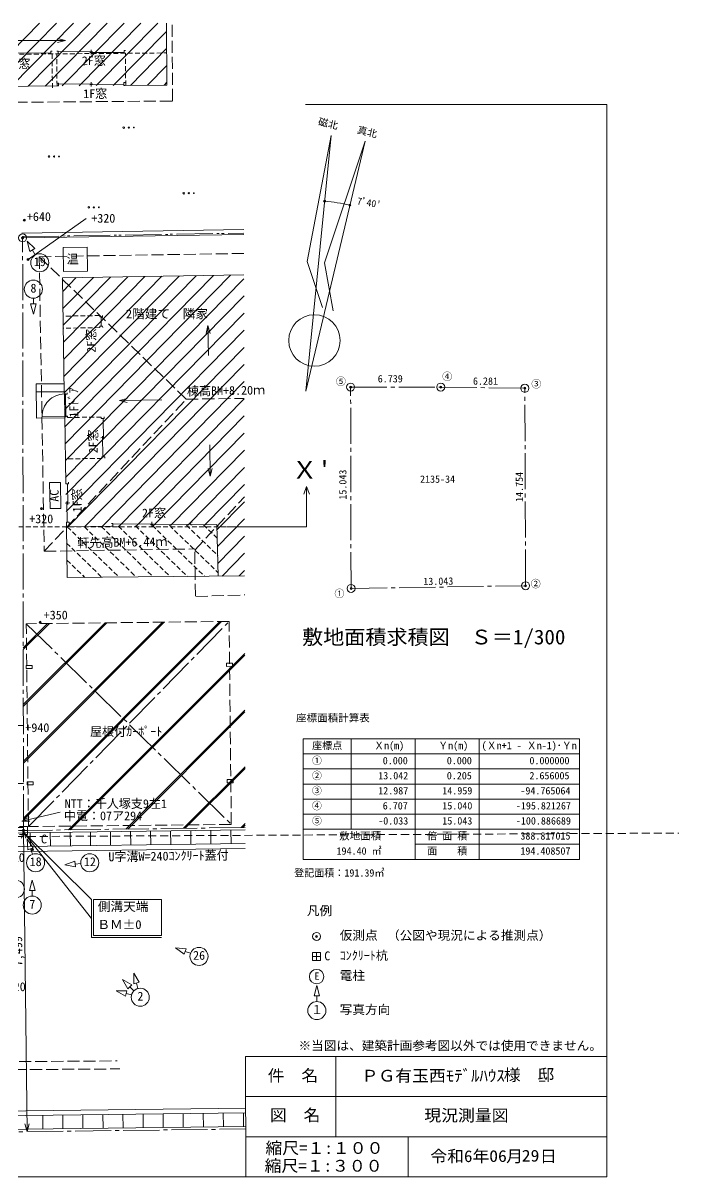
# Model space of a CAD drawing. Units: millimetres at full size, sheet at 1:100, with parts at 1:300. Extents: x -20000 to 21794, y -13350 to 15412.
# Drawn here: x 5453 to 21794, y -13350 to 15378 of the extents above; entities that cross this region are included whole.
import ezdxf
from ezdxf.enums import TextEntityAlignment as Align

# ---------------------------------------------------------------- set-up
doc = ezdxf.new("R2010")
doc.units = ezdxf.units.MM
doc.header["$LTSCALE"] = 100
doc.header["$PDMODE"] = 32
doc.header["$PDSIZE"] = 50
for name, pattern in [('CHAIN2', [12, 9, -1, 1, -1]), ('DASHED1', [1.8, 1.2, -0.6]), ('DASHED2', [3, 2, -1]), ('DASHED3', [4, 3, -1]), ('DOUBLE_CHAIN2', [12.8, 9, -1, 0.6, -0.6, 0.6, -1])]:
    doc.linetypes.add(name, pattern=pattern)
for name, color, linetype, lineweight in [('1-1_管路', 7, 'Continuous', 20), ('3-3', 7, 'Continuous', 13), ('3-9', 7, 'Continuous', 9), ('5-5', 7, 'Continuous', 13), ('6-8', 7, 'Continuous', 13), ('6-E', 4, 'DASHED3', 9), ('7-7', 7, 'Continuous', 9), ('8-2', 7, 'Continuous', 13), ('8-6', 4, 'Continuous', 9), ('8-8', 7, 'Continuous', 13), ('9-0', 2, 'CHAIN2', 20), ('9-8', 4, 'Continuous', 9), ('A-A', 2, 'Continuous', 20), ('B-0', 7, 'CHAIN2', 13), ('C-0', 4, 'Continuous', 9)]:
    doc.layers.add(name, color=color, linetype=linetype, lineweight=lineweight)
for name, color, linetype in [('3-5', 3, 'Continuous'), ('3-F', 7, 'Continuous'), ('8-9', 7, 'Continuous'), ('8-A', 7, 'Continuous'), ('8-E', 3, 'Continuous'), ('8-F', 7, 'Continuous')]:
    doc.layers.add(name, color=color, linetype=linetype)
doc.styles.add('ＭＳ ゴシック', font='')
doc.styles.get('ＭＳ ゴシック').set_extended_font_data('MS Gothic')

msp = doc.modelspace()

# ---------------------------------------------------------------- linework, layer by layer
at = {"layer": '1-1_管路', "color": 2}
for p, q in [((12490.3, 13350), (20000, 13350)), ((20000, 13350), (20000, -13350)), ((10998.6, -10350), (19998.6, -10350)), ((10998.6, -10350), (11000, -13350)), ((19998.6, -10350), (20000, -13350)), ((441.3, -13350), (20000, -13350)), ((11000, -13350), (20000, -13350))]:
    msp.add_line(p, q, dxfattribs=at)
at = {"layer": '1-1_管路', "lineweight": 13}
for p, q in [((13248.6, -10350), (13249.5, -12350)), ((10999.1, -11350), (19999.1, -11350)), ((10999.5, -12350), (19999.5, -12350)), ((15049.5, -12350), (15050, -13350))]:
    msp.add_line(p, q, dxfattribs=at)
at = {"layer": '3-3'}
for centre in [(13614.2, 6315.9), (15860.7, 6314.8), (17954.3, 6287.7), (17972.4, 1369.7), (13625.2, 1301.5)]:
    msp.add_circle(centre, 100, dxfattribs=at)
at = {"layer": '3-9', "color": 2, "linetype": 'CHAIN2', "lineweight": 20}
msp.add_line((13625.2, 1301.5), (17972.4, 1369.7), dxfattribs=at)
at = {"layer": '3-9', "lineweight": 13}
for p, q in [((12428.4, -2443.3), (19312.4, -2443.3)), ((12428.4, -2443.3), (12428.4, -5443.3)), ((19312.4, -2443.3), (19312.4, -5443.3)), ((12428.4, -5443.3), (19312.4, -5443.3))]:
    msp.add_line(p, q, dxfattribs=at)
at = {"layer": '3-9', "color": 4}
for p, q in [((13624.4, -2443.3), (13624.4, -4693.3)), ((15220.4, -2443.3), (15220.4, -5443.3)), ((16816.4, -2443.3), (16816.4, -5443.3)), ((12428.4, -2818.3), (19312.4, -2818.3)), ((12428.4, -3193.3), (19312.4, -3193.3)), ((12428.4, -3568.3), (19312.4, -3568.3)), ((12428.4, -3943.3), (19312.4, -3943.3)), ((12428.4, -4318.3), (19312.4, -4318.3)), ((12428.4, -4693.3), (19312.4, -4693.3)), ((15220.4, -5068.3), (19312.4, -5068.3)), ((15220.4, -5443.3), (19312.4, -5443.3))]:
    msp.add_line(p, q, dxfattribs=at)
at = {"layer": '3-9', "color": 2, "linetype": 'CHAIN2', "lineweight": 20}
for points in [[(13625.2, 1301.5), (13614.2, 6315.9), (15860.7, 6314.8)], [(17972.4, 1369.7), (17954.3, 6287.7), (15860.7, 6314.8)]]:
    msp.add_lwpolyline(points, dxfattribs=at)
at = {"layer": '3-9', "color": 2}
for p in [(13614.2, 6315.9), (15860.7, 6314.8), (17954.3, 6287.7), (13625.2, 1301.5), (17972.4, 1369.7)]:
    msp.add_point(p, dxfattribs=at)
at = {"layer": '5-5'}
for p, q in [((12517.6, 3838.7), (12449.2, 3650.8)), ((12517.6, 3838.7), (12586, 3650.8)), ((12517.6, 2838.7), (12517.6, 3838.7)), ((10517.6, 2838.7), (12517.6, 2838.7))]:
    msp.add_line(p, q, dxfattribs=at)
at = {"layer": '5-5', "color": 3, "linetype": 'DASHED1'}
msp.add_lwpolyline([(-12976.3, 2838.7), (-7616.3, 2838.7), (10517.6, 2838.7)], dxfattribs=at)
at = {"layer": '6-8', "linetype": 'DASHED3'}
for p, q in [((5316.4, -3558.5), (5462.9, -3558.3)), ((5464.5, -4653.1), (5317.6, -4651.7))]:
    msp.add_line(p, q, dxfattribs=at)
msp.add_lwpolyline([(5313.5, -1058.5), (5314.7, -2108.5), (5460.7, -2108.3)], dxfattribs=at)
at = {"layer": '6-E', "linetype": 'DASHED1'}
for p, q in [((7362.2, 8096.2), (6451.5, 8081.9)), ((7366.9, 7796.2), (6456.2, 7782)), ((7401.8, 5570.5), (6491, 5556.3)), ((7417.9, 4541.4), (6507.2, 4527.1))]:
    msp.add_line(p, q, dxfattribs=at)
at = {"layer": '6-E', "color": 7, "linetype": 'Continuous', "lineweight": 13}
for p, q in [((7362.8, 8061.2), (7362.2, 8096.2)), ((7362.8, 8061.2), (7432.7, 8062.3)), ((7397.8, 8061.7), (7401.4, 7831.8)), ((7432.7, 8062.3), (7432.2, 8097.3)), ((7366.4, 7831.2), (7436.3, 7832.3)), ((7366.4, 7831.2), (7366.9, 7796.2)), ((7436.3, 7832.3), (7436.9, 7797.3)), ((7402.3, 5535.5), (7401.8, 5570.5)), ((7402.3, 5535.5), (7472.3, 5536.6)), ((7449.3, 5536.3), (7457.4, 5021.7)), ((7472.3, 5536.6), (7471.7, 5571.6)), ((7389.8, 5055.6), (7499.8, 5057.4)), ((7432.3, 5091.3), (7440.3, 4576.8)), ((7417.3, 4576.4), (7487.3, 4577.5)), ((7417.3, 4576.4), (7417.9, 4541.4)), ((7487.3, 4577.5), (7487.9, 4542.5)), ((6516.8, 3909.1), (6516.3, 3944.1)), ((6516.8, 3909.1), (6586.8, 3910.2)), ((6563.8, 3909.8), (6571.9, 3395.3)), ((6586.8, 3910.2), (6586.3, 3945.2)), ((6546.8, 3464.9), (6554.9, 2950.3)), ((6504.3, 3429.2), (6614.3, 3430.9)), ((6531.9, 2950), (6601.8, 2951.1)), ((6531.9, 2950), (6532.4, 2915)), ((6601.8, 2951.1), (6602.4, 2916.1))]:
    msp.add_line(p, q, dxfattribs=at)
at = {"layer": '7-7', "color": 4}
msp.add_line((5576.9, 9493.7), (7028.4, 10510.4), dxfattribs=at)
at = {"layer": '7-7', "lineweight": 13}
for p, q in [((7155.5, -7389.9), (7155.5, -6440.1)), ((8898.6, -7389.9), (7155.5, -7389.9))]:
    msp.add_line(p, q, dxfattribs=at)
at = {"layer": '7-7', "color": 2, "lineweight": 20}
for p, q in [((7205.5, -7339.9), (7205.5, -6440.1)), ((8898.6, -7339.9), (7205.5, -7339.9))]:
    msp.add_line(p, q, dxfattribs=at)
at = {"layer": '7-7', "lineweight": 13}
msp.add_lwpolyline([(7155.5, -6440.1), (5464.8, -4764.8), (7155.5, -6915)], dxfattribs=at)
at = {"layer": '7-7', "color": 2, "lineweight": 20}
msp.add_lwpolyline([(7205.5, -6440.1), (8898.6, -6440.1), (8898.6, -7339.9)], dxfattribs=at)
at = {"layer": '7-7', "color": 5}
for p in [(5483.9, 10469.5), (5576.9, 9493.7), (5913.9, 3289.1), (5881.9, 458.9), (5689.2, -5202.2)]:
    msp.add_point(p, dxfattribs=at)
at = {"layer": '8-2'}
for p, q in [((5364.6, -4624), (5564.6, -4624)), ((5364.6, -4724), (5564.6, -4724)), ((5364.6, -4824), (5564.6, -4824)), ((5464.6, -4624), (5464.6, -4824)), ((5564.6, -4624), (5564.6, -4824)), ((12665.7, -7763.2), (12865.7, -7763.2)), ((12665.7, -7763.2), (12665.7, -7963.2)), ((12665.7, -7863.2), (12865.7, -7863.2)), ((12665.7, -7963.2), (12865.7, -7963.2)), ((12765.7, -7763.2), (12765.7, -7963.2)), ((12865.7, -7763.2), (12865.7, -7963.2))]:
    msp.add_line(p, q, dxfattribs=at)
for centre in [(5442.5, 10030.2), (12765.7, -7363.2)]:
    msp.add_circle(centre, 100, dxfattribs=at)
msp.add_point((12765.7, -7363.2), dxfattribs=at)
at = {"layer": '8-6', "color": 2, "lineweight": 20}
for p, q in [((9037.8, 13835.2), (9024.7, 15378.4)), ((4756.2, 13799), (6334.1, 13812.4)), ((7963.9, 13826.1), (9037.8, 13835.2)), ((6454.5, 9793.3), (7054.4, 9801.6)), ((6454.5, 9793.3), (6462.7, 9195.4)), ((7054.4, 9801.6), (7062.7, 9203.6)), ((6462.7, 9195.4), (7062.7, 9203.6)), ((6436.6, 9035.5), (10956.7, 9106.3)), ((6436.6, 9035.5), (6481.4, 6169.8)), ((6490.7, 5581.2), (6516.8, 3909.1)), ((6531.9, 2950), (6533.5, 2843.3)), ((9664.6, 2882.1), (10280.5, 2891.8)), ((10280.5, 2891.8), (10310.5, 1608)), ((6518.6, 2832.9), (7690.6, 2851.2)), ((6533.5, 2843.3), (6551.9, 1574.5)), ((10973.1, 1613.9), (6551.9, 1574.5))]:
    msp.add_line(p, q, dxfattribs=at)
at = {"layer": '8-6', "color": 7, "linetype": 'DASHED3', "lineweight": 13}
for p, q in [((9180.3, 13438.2), (9163.9, 15378.4)), ((-335.6, 13357.8), (9180.3, 13438.2)), ((5856, 9562.4), (10955.6, 9642.3)), ((5856, 9562.4), (9518.9, 6012.5)), ((5856, 9562.4), (5980.8, 2227.6)), ((9518.9, 6012.5), (10963.5, 6035.1)), ((5980.8, 2227.6), (9518.9, 6012.5)), ((9731.3, 2257.9), (10968.8, 3581.8)), ((5980.8, 2227.6), (9730.8, 2286.3)), ((9749.1, 1116.8), (9730.8, 2286.3)), ((9759.3, 1104.3), (10974.2, 1142)), ((5588.2, -4627.4), (5533, 424.3)), ((10641.5, -4572.1), (5588.2, -4627.4))]:
    msp.add_line(p, q, dxfattribs=at)
at = {"layer": '8-6'}
for p, q in [((6507.6, 14943.2), (6314.4, 14995)), ((10059.9, 7845.2), (10011.2, 7651.2)), ((10059.9, 7845.2), (10114.7, 7652.9)), ((10071.6, 7102.8), (10059.9, 7845.2)), ((7856.9, 5977.9), (8050.9, 5929.1)), ((10118.6, 4097.9), (10106.5, 4873.8)), ((10118.6, 4097.9), (10063.8, 4290.3)), ((10118.6, 4097.9), (10167.4, 4291.9)), ((10987, -4709.5), (-12449.4, -5025.6)), ((5630.2, -4781.7), (5634.8, -5121.7)), ((6130.2, -4775), (6134.8, -5115)), ((6630.1, -4768.3), (6634.7, -5108.2)), ((7130.1, -4761.5), (7134.7, -5101.5)), ((7630.1, -4754.8), (7634.6, -5094.7)), ((8130, -4748), (8134.6, -5088)), ((8630, -4741.3), (8634.5, -5081.2)), ((9129.9, -4734.5), (9134.5, -5074.5)), ((9629.9, -4727.8), (9634.5, -5067.8)), ((10129.8, -4721), (10134.4, -5061)), ((10629.8, -4714.3), (10634.4, -5054.3)), ((10987.7, -5049.5), (-12444.8, -5365.6)), ((10988, -5169.5), (-12443.2, -5485.6)), ((-12456.5, -11920.9), (10999.6, -11636.8)), ((-12455.1, -12040.9), (10999.6, -11756.8)), ((9445.6, -12110.9), (9441.5, -11775.7)), ((9945.5, -12104.8), (9941.5, -11769.6)), ((10445.5, -12098.7), (10441.5, -11763.5)), ((10945.2, -12094.9), (10941, -11759.7)), ((5945.8, -12153.2), (5941.8, -11818)), ((6445.8, -12147.2), (6441.7, -11812)), ((6945.8, -12141.1), (6941.7, -11805.9)), ((7445.7, -12135.1), (7441.7, -11799.9)), ((7945.7, -12129), (7941.6, -11793.8)), ((8445.7, -12123), (8441.6, -11787.8)), ((8945.6, -12116.9), (8941.6, -11781.7)), ((-12451, -12380.9), (10999.7, -12096.8))]:
    msp.add_line(p, q, dxfattribs=at)
at = {"layer": '8-6', "color": 7, "lineweight": 13}
for p, q in [((7689.5, 2921.2), (7654.5, 2920.7)), ((7690.6, 2851.2), (7689.5, 2921.2)), ((7689.8, 2898.2), (8694.3, 2914)), ((8624.7, 2888.9), (9629.2, 2904.6)), ((8660.4, 2846.4), (8658.7, 2956.4)), ((9628.5, 2951.6), (9663.5, 2952.1)), ((9629.6, 2881.6), (9628.5, 2951.6)), ((9629.6, 2881.6), (9664.6, 2882.1)), ((7690.6, 2851.2), (7655.6, 2850.7))]:
    msp.add_line(p, q, dxfattribs=at)
at = {"layer": '8-6', "linetype": 'CHAIN2'}
for p, q in [((5533, 424.3), (10641.5, -4572.1)), ((5588.2, -4627.4), (10586.2, 479.6))]:
    msp.add_line(p, q, dxfattribs=at)
at = {"layer": '8-6', "linetype": 'DASHED2'}
msp.add_line((5269, -4875.5), (21793.5, -4788.4), dxfattribs=at)
at = {"layer": '8-6'}
for points in [[(4951.8, 14943.2), (6507.6, 14943.2), (6314.4, 14891.4)], [(8907.8, 5994.3), (7856.9, 5977.9), (8049.2, 6032.6)]]:
    msp.add_lwpolyline(points, dxfattribs=at)
at = {"layer": '8-6', "color": 7, "linetype": 'DASHED3', "lineweight": 13}
msp.add_lwpolyline([(10641.5, -4572.1), (10586.2, 479.6), (5533, 424.3)], dxfattribs=at)
at = {"layer": '8-6', "color": 2, "lineweight": 20}
for points in [[(10519.8, -638.3), (10518.9, -558.3), (10668.9, -556.6), (10669.8, -636.6)], [(5533.1, -694.7), (5532.2, -614.7), (5682.2, -613.1), (5683.1, -693.1)], [(5554.8, -3591.5), (5553.9, -3511.5), (5703.9, -3509.8), (5704.8, -3589.8)], [(10537.3, -3536.2), (10536.4, -3456.2), (10686.4, -3454.6), (10687.3, -3534.6)]]:
    msp.add_lwpolyline(points, close=True, dxfattribs=at)
at = {"layer": '8-8'}
for p, q in [((6142.2, 14680.8), (6177.2, 14681.1)), ((6142.8, 14610.8), (6142.2, 14680.8)), ((6326.8, 14682.3), (6291.8, 14682)), ((6327.3, 14612.3), (6326.8, 14682.3)), ((6326.9, 14659.3), (7182.8, 14666.6)), ((7148.4, 14599.3), (7147.4, 14709.3)), ((7968.5, 14696.2), (8003.5, 14696.5)), ((7969.1, 14626.2), (7968.5, 14696.2)), ((5298.3, 14626.7), (6142.6, 14633.8)), ((6142.8, 14610.8), (6177.8, 14611.1)), ((6327.3, 14612.3), (6292.3, 14612.1)), ((7113, 14642), (7968.9, 14649.2)), ((7969.1, 14626.2), (8004.1, 14626.5)), ((6333.5, 13882.4), (6298.5, 13882.1)), ((6334.1, 13812.4), (6299.1, 13812.1)), ((6334.1, 13812.4), (6333.5, 13882.4)), ((6333.7, 13859.4), (7183.6, 13866.6)), ((7113.8, 13842), (7963.7, 13849.1)), ((7149.1, 13799.3), (7148.2, 13909.3)), ((7963.3, 13896.1), (7998.3, 13896.4)), ((7963.9, 13826.1), (7963.3, 13896.1)), ((7963.9, 13826.1), (7998.9, 13826.4)), ((12494.9, 6213.9), (13130.3, 12582.3)), ((12494.9, 6213.9), (13974.3, 12440.6)), ((12531.6, 9438.8), (13130.3, 12582.3)), ((12961.5, 9405.1), (13974.3, 12440.6)), ((5422.5, 10150.4), (10954.3, 10238.2)), ((5440.9, 10030.7), (10954.5, 10118.2)), ((12531.7, 9439.9), (12909.7, 8292.7)), ((12961.5, 9405.1), (13183.1, 8217.7)), ((5783, 6195), (6481, 6196.6)), ((6481.8, 6144.8), (6511.8, 6145.2)), ((6490.7, 5581.2), (6481.8, 6144.8)), ((6520.6, 5581.7), (6511.8, 6145.2)), ((5784.4, 5545), (6491.2, 5546.6)), ((6490.7, 5581.2), (6520.6, 5581.7))]:
    msp.add_line(p, q, dxfattribs=at)
at = {"layer": '8-8', "color": 4, "linetype": 'DASHED1', "lineweight": 9}
for p, q in [((-217.4, 14557), (9031, 14635.2)), ((6185, 13765.5), (6177.8, 14606.9)), ((6299.1, 13816.5), (6292.5, 14595.6)), ((8010.8, 13825.2), (8004.1, 14627.9))]:
    msp.add_line(p, q, dxfattribs=at)
at = {"layer": '8-8', "linetype": 'DOUBLE_CHAIN2'}
msp.add_line((5440.4, 10060.7), (10954.4, 10148.2), dxfattribs=at)
at = {"layer": '8-8', "color": 4, "lineweight": 9}
for p, q in [((6490.7, 5581.2), (5927.1, 5572.4)), ((5424.9, -4489), (6375.6, -4268.2)), ((5424.9, -4489), (5601.4, -4394.8)), ((5424.9, -4489), (5624.8, -4495.7))]:
    msp.add_line(p, q, dxfattribs=at)
at = {"layer": '8-8'}
for points in [[(5784.4, 5545), (5782.5, 6395), (6477.9, 6396.6)], [(6481.4, 6169.8), (6481.8, 6149.8), (6516.7, 6150.3), (6517, 6135.3), (6552, 6135.9), (6551.4, 6170.9)], [(6491, 5556.3), (6490.7, 5576.2), (6525.7, 5576.8), (6525.5, 5591.8), (6560.5, 5592.3), (6561, 5557.3)]]:
    msp.add_lwpolyline(points, dxfattribs=at)
msp.add_lwpolyline([(6125.9, 3288.6), (6395.8, 3292.8), (6385.6, 3942.7), (6115.7, 3938.5)], close=True, dxfattribs=at)
msp.add_circle((12711.2, 7475.3), 640, dxfattribs=at)
at = {"layer": '8-8', "color": 2, "lineweight": 20}
msp.add_circle((12765.7, -8363.2), 180, dxfattribs=at)
at = {"layer": '8-8', "color": 4, "lineweight": 9}
for centre, radius, start, end in [((12494.9, 6213.9), 4756.5, 76.63565, 84.30232), ((6490.7, 5581.2), 563.6, 90.89707, 180.89707)]:
    msp.add_arc(centre, radius, start, end, dxfattribs=at)
at = {"layer": '8-8', "color": 2}
for p in [(12967.2, 10947), (13594.4, 10841.7)]:
    msp.add_point(p, dxfattribs=at)
at = {"layer": '8-E'}
for p, q in [((4308.1, 13795.3), (5864.7, 15378.4)), ((4732.4, 13798.8), (6285.5, 15378.4)), ((5156.6, 13802.4), (6706.2, 15378.4)), ((5580.9, 13806), (7126.9, 15378.4)), ((6005.1, 13809.6), (7547.6, 15378.4)), ((6429.4, 13813.2), (7968.4, 15378.4)), ((6853.6, 13816.8), (8389.1, 15378.4)), ((7277.9, 13820.4), (8809.8, 15378.4)), ((7702.1, 13823.9), (9026.5, 15170.9)), ((8126.4, 13827.5), (9030.1, 14746.6)), ((8550.6, 13831.1), (9033.6, 14322.4)), ((8974.9, 13834.7), (9037.2, 13898.1)), ((6441.9, 8698), (6778.7, 9040.9)), ((6448.4, 8276.6), (7205.8, 9047.6)), ((6455, 7855.3), (7632.9, 9054.3)), ((6461.6, 7433.9), (8060, 9060.9)), ((6468.2, 7012.5), (8487.1, 9067.6)), ((6474.8, 6591.1), (8914.2, 9074.3)), ((6481.4, 6169.8), (9341.3, 9081)), ((6488, 5748.4), (9768.4, 9087.7)), ((6494.6, 5327), (10195.5, 9094.4)), ((6501.2, 4905.6), (10622.6, 9101.1)), ((6507.8, 4484.3), (10956.9, 9013.3)), ((6514.4, 4062.9), (10957.9, 8586.1)), ((6521, 3641.5), (10958.8, 8159)), ((6527.6, 3220.1), (10959.7, 7731.9)), ((6568.5, 2833.7), (10960.7, 7304.7)), ((6995.6, 2840.4), (10961.6, 6877.6)), ((7422.7, 2847), (10962.5, 6450.4)), ((7849.8, 2853.7), (10963.5, 6023.3)), ((8276.9, 2860.4), (10964.4, 5596.2)), ((8704, 2867.1), (10965.4, 5169)), ((9131.2, 2873.8), (10966.3, 4741.9)), ((9558.3, 2880.5), (10967.2, 4314.8)), ((9985.4, 2887.2), (10968.2, 3887.6)), ((10283.5, 2762.6), (10969.1, 3460.5)), ((10293.3, 2344.4), (10970, 3033.3)), ((10303, 1926.3), (10971, 2606.2)), ((10411.8, 1608.9), (10971.9, 2179.1)), ((10836, 1612.6), (10972.8, 1751.9)), ((5457.8, -177.8), (6065.7, 430.1)), ((5457.9, -220.2), (6108.6, 430.6)), ((5459.9, -1589.9), (7495.6, 445.7)), ((5460, -1632.3), (7538.5, 446.2)), ((5462.1, -3044.4), (8968.3, 461.8)), ((5462.1, -3002), (8925.4, 461.4)), ((5464.2, -4456.5), (10398.2, 477.5)), ((5464.2, -4414.1), (10355.3, 477)), ((6583.6, -4708.9), (10977.4, -315.1)), ((6626.6, -4708.3), (10977.5, -357.5)), ((8017.2, -4689.5), (10980.5, -1726.3)), ((8060.2, -4689), (10980.5, -1768.6)), ((9450.7, -4670.2), (10983.5, -3137.4)), ((9493.7, -4669.6), (10983.6, -3179.7)), ((10884.3, -4650.9), (10986.6, -4548.5)), ((10927.3, -4650.3), (10986.7, -4590.8))]:
    msp.add_line(p, q, dxfattribs=at)
at = {"layer": '8-E', "linetype": 'DASHED1'}
for p, q in [((9097.7, 2873.3), (10308.4, 1697.3)), ((9521.5, 2879.9), (10298.4, 2125.2)), ((9945.2, 2886.5), (10288.4, 2553.1)), ((6555.4, 2833.5), (7839.6, 1586)), ((6979.1, 2840.1), (8266.3, 1589.8)), ((7402.8, 2846.7), (8692.9, 1593.6)), ((7826.6, 2853.4), (9119.6, 1597.4)), ((8250.3, 2860), (9546.2, 1601.2)), ((8674, 2866.6), (9972.9, 1605)), ((6539.5, 2430.6), (7413, 1582.2)), ((6545.7, 2006.4), (6986.3, 1578.4)), ((6551.8, 1582.2), (6559.7, 1574.6))]:
    msp.add_line(p, q, dxfattribs=at)
at = {"layer": '9-0'}
for p, q in [((5464.6, -4724), (5442.5, 10030.2)), ((10986.9, -4649.5), (-12450.2, -4965.7)), ((-12450.2, -12440.9), (10999.7, -12156.8))]:
    msp.add_line(p, q, dxfattribs=at)
for p in [(5442.5, 10030.2), (5464.6, -4724)]:
    msp.add_point(p, dxfattribs=at)
at = {"layer": '9-8'}
for p, q in [((5464.6, -4724), (5415.2, -4917.8)), ((5464.6, -4724), (5555.5, -12222.8)), ((5464.6, -4724), (5518.7, -4916.5)), ((5555.5, -12222.8), (5501.4, -12030.2)), ((5555.5, -12222.8), (5604.9, -12029))]:
    msp.add_line(p, q, dxfattribs=at)
at = {"layer": 'A-A'}
for p, q in [((5556.8, 9950.5), (5624.8, 9692.5)), ((5556.8, 9950.5), (5746.2, 9762.6)), ((5624.8, 9692.5), (5746.2, 9762.6)), ((5755.8, 9605.8), (5685.5, 9727.6)), ((5709.8, 8130.4), (5639.6, 8387.8)), ((5779.9, 8387.8), (5639.6, 8387.8)), ((5709.8, 8528.4), (5709.8, 8387.8)), ((5709.8, 8130.4), (5779.9, 8387.8)), ((5552.9, -4941.2), (5575.1, -5207.1)), ((5552.9, -4941.2), (5706.8, -5159.1)), ((5575.1, -5207.1), (5706.8, -5159.1)), ((5689, -5315.2), (5640.9, -5183.1)), ((6495.4, -5583), (6745.7, -5490.7)), ((6495.4, -5583), (6758, -5630.4)), ((6758, -5630.4), (6745.7, -5490.7)), ((6891.9, -5548.3), (6751.9, -5560.6)), ((5681.9, -5960), (5611.8, -6217.4)), ((5681.9, -5960), (5752, -6217.4)), ((5611.8, -6217.4), (5752, -6217.4)), ((5681.9, -6358), (5681.9, -6217.4)), ((9251.1, -7646.4), (9469, -7800.3)), ((9251.1, -7646.4), (9517, -7668.6)), ((9469, -7800.3), (9517, -7668.6)), ((9625.2, -7782.5), (9493, -7734.5)), ((8212.2, -8273.8), (8211.1, -8540.6)), ((8212.2, -8273.8), (8346.5, -8504.3)), ((7932.9, -8435), (8065.3, -8666.6)), ((7932.9, -8435), (8164.5, -8567.5)), ((8065.3, -8666.6), (8164.5, -8567.5)), ((8214.3, -8716.5), (8114.9, -8617.1)), ((8211.1, -8540.6), (8346.5, -8504.3)), ((8315.2, -8658.2), (8278.8, -8522.4)), ((12772.2, -8584.3), (12702.1, -8841.8)), ((12772.2, -8584.3), (12842.4, -8841.8)), ((7771.6, -8714.3), (8038.4, -8713.2)), ((7771.6, -8714.3), (8002.1, -8848.7)), ((8002.1, -8848.7), (8038.4, -8713.2)), ((8156.1, -8817.3), (8020.3, -8781)), ((12702.1, -8841.8), (12842.4, -8841.8)), ((12772.2, -8982.4), (12772.2, -8841.8))]:
    msp.add_line(p, q, dxfattribs=at)
for centre in [(5868.3, 9411), (5709.8, 8753.4), (5766, -5526.7), (7116.1, -5528.7), (5260.5, -6181.4), (5681.9, -6583), (9836.6, -7859.5), (8373.4, -8875.6), (12772.2, -9207.4)]:
    msp.add_circle(centre, 225, dxfattribs=at)
at = {"layer": 'B-0', "linetype": 'DASHED3'}
for p, q in [((4957.5, -10481.1), (7794.8, -10461.5)), ((425.5, -10712.4), (7860.9, -10661))]:
    msp.add_line(p, q, dxfattribs=at)
at = {"layer": 'C-0'}
for centre, radius in [((7962.2, 12774.6), 20), ((8087.1, 12775.6), 15), ((8212.1, 12776.7), 10), ((6099.4, 12056.1), 20), ((6224.4, 12057.1), 15), ((6349.4, 12058.2), 10), ((9456.3, 11141.8), 20), ((9581.3, 11142.8), 15), ((9706.3, 11143.9), 10), ((7092.1, 10789.1), 20), ((7217.1, 10790.2), 15), ((7342.1, 10791.2), 10)]:
    msp.add_circle(centre, radius, dxfattribs=at)

# ---------------------------------------------------------------- texts
at = {"layer": '1-1_管路', "style": 'ＭＳ ゴシック'}
for s, width, p in [('\u3000様\u3000邸', 1.05, (17008.8, -11046.1)), ('件\u3000名', 1.05, (11547.9, -11062.1)), ('ＰＧ有玉西ﾓﾃﾞﾙﾊｳｽ', 1.05, (13883.9, -11064.3)), ('図\u3000名', 1.05, (11600.4, -12045.2)), ('現況測量図', 1.05, (15449.2, -12052.5)), ('縮尺=１:１００', 1.05, (11491.8, -12864.4)), ('縮尺=１:３００', 1.05, (11470.8, -13307.1)), ('令和6年\u3000月\u3000日', 1.05, (15599.2, -13068.5)), ('06', 1.1, (17067.2, -13064.5)), ('29', 1.1, (17877.9, -13056))]:
    msp.add_text(s, height=293.3, dxfattribs=dict(at, width=width)).set_placement(p, align=Align.BOTTOM_LEFT)
at = {"layer": '3-3', "style": 'ＭＳ ゴシック'}
msp.add_text('2135-34', height=183.3, dxfattribs=at).set_placement((15343.5, 3878.1), align=Align.BOTTOM_LEFT)
at = {"layer": '3-5', "style": 'ＭＳ ゴシック', "width": 1.05}
msp.add_text('敷地面積求積図\u3000Ｓ＝1/300', height=366.6, dxfattribs=at).set_placement((12405.5, -201.2), align=Align.BOTTOM_LEFT)
at = {"layer": '3-9', "style": 'ＭＳ ゴシック'}
for s, p in [('④', (15895.4, 6431.2)), ('⑤', (13245.8, 6308.4)), ('③', (18115.1, 6247)), ('②', (18099.6, 1270.7)), ('①', (13210.7, 1026.7)), ('座標点', (12654.4, -2755.8)), ('Ｘn(m)', (14197.9, -2755.8)), ('Ｙn(m)', (15793.9, -2755.8)), ('(Ｘn+1 - Ｘn-1)･Ｙn', (16877.4, -2755.8)), ('0.000', (14414.4, -3130.8)), ('0.000', (16010.4, -3130.8)), ('0.000000', (18068.9, -3130.8)), ('13.042', (14301.9, -3505.8)), ('0.205', (16010.4, -3505.8)), ('2.656005', (18068.9, -3505.8)), ('12.987', (14301.9, -3880.8)), ('14.959', (15897.9, -3880.8)), ('-94.765064', (17843.9, -3880.8)), ('6.707', (14414.4, -4255.8)), ('15.040', (15897.9, -4255.8)), ('-195.821267', (17731.4, -4255.8)), ('-0.033', (14301.9, -4630.8)), ('15.043', (15897.9, -4630.8)), ('-100.886689', (17731.4, -4630.8)), ('倍 面 積', (15521.4, -5005.8)), ('388.817015', (17843.9, -5005.8)), ('194.40 ㎡', (13262.9, -5380.8)), ('面    積', (15521.4, -5380.8)), ('194.408507', (17843.9, -5380.8)), ('登記面積：191.39㎡', (12208.9, -5926.8))]:
    msp.add_text(s, height=183.3, dxfattribs=at).set_placement(p, align=Align.BOTTOM_LEFT)
for s, rotation, p in [('15.043', 90.211, (13566.8, 3512.9)), ('14.754', 90.211, (17964.7, 3456.2)), ('13.043', 0.898, (15426.3, 1329.8))]:
    msp.add_text(s, height=183.3, rotation=rotation, dxfattribs=at).set_placement(p, align=Align.BOTTOM_LEFT)
for s, width, p in [('座標面積計算表', 1.05, (12254.4, -2068.3)), ('①', 0.95, (12652.4, -3130.8)), ('②', 0.95, (12652.4, -3505.8)), ('③', 0.95, (12652.4, -3880.8)), ('④', 0.95, (12652.4, -4255.8)), ('⑤', 0.95, (12652.4, -4630.8)), ('敷地面積', 1.05, (13327.4, -5005.8))]:
    msp.add_text(s, height=183.3, dxfattribs=dict(at, width=width)).set_placement(p, align=Align.BOTTOM_LEFT)
at = {"layer": '3-F', "style": 'ＭＳ ゴシック'}
for s, p in [('6.739', (14290.1, 6377)), ('6.281', (16662.4, 6319.2))]:
    msp.add_text(s, height=183.3, dxfattribs=at).set_placement(p, align=Align.BOTTOM_LEFT)
at = {"layer": '5-5', "color": 3, "style": 'ＭＳ ゴシック', "width": 1.1}
msp.add_text("Ｘ'", height=439.9, dxfattribs=at).set_placement((12138.3, 3903.2), align=Align.BOTTOM_LEFT)
at = {"layer": '7-7', "style": 'ＭＳ ゴシック'}
for s, p in [('+640', (5548.9, 10383.2)), ('+320', (7152.7, 10342.8)), ('+320', (5606.1, 2858.2)), ('+350', (5968, 464.7)), ('+940', (5509.9, -2340.2)), ('-10', (5046.9, -5573.3)), ('+120', (4921.5, -8790.7))]:
    msp.add_text(s, height=219.9, dxfattribs=at).set_placement(p, align=Align.BOTTOM_LEFT)
at = {"layer": '7-7', "style": 'ＭＳ ゴシック', "width": 1.05}
for s, p in [('側溝天端', (7316.4, -6795.6)), ('ＢＭ±0', (7305.3, -7243.4))]:
    msp.add_text(s, height=219.9, dxfattribs=at).set_placement(p, align=Align.BOTTOM_LEFT)
at = {"layer": '8-2', "style": 'ＭＳ ゴシック'}
for p in [(5898, -5112.7), (12957.1, -8022.2)]:
    msp.add_text('C', height=219.9, dxfattribs=at).set_placement(p, align=Align.BOTTOM_LEFT)
at = {"layer": '8-2', "style": 'ＭＳ ゴシック', "width": 1.05}
for s, p in [('凡例', (12525.3, -6899.3)), ('仮測点', (13342.5, -7513.2)), ('（公図や現況による推測点）', (14522, -7513.2))]:
    msp.add_text(s, height=219.9, dxfattribs=at).set_placement(p, align=Align.BOTTOM_LEFT)
at = {"layer": '8-6', "color": 7, "style": 'ＭＳ ゴシック'}
msp.add_text('温', height=219.9, dxfattribs=at).set_placement((6539.2, 9323.2), align=Align.BOTTOM_LEFT)
msp.add_text('1Fﾄﾞｱ', height=219.9, rotation=90.897, dxfattribs=at).set_placement((6895.7, 5559.2), align=Align.BOTTOM_LEFT)
at = {"layer": '8-8', "style": 'ＭＳ ゴシック'}
for s, height, rotation, p in [('2F窓', 219.9, 0.484, (5038.9, 14186.7)), ('2F窓', 219.9, 0.484, (6917.7, 14263.8)), ('1F窓', 219.9, 0.484, (6952.7, 13443.6)), ("7ﾟ40'", 176, 350.469, (13754.8, 10815.7)), ('2F窓', 219.9, 90.897, (7332.1, 7172.1)), ('棟高BM+8.20ｍ', 219.9, 0.897, (9539.4, 6037.8)), ('2F窓', 219.9, 90.897, (7380, 4665.7)), ('AC', 219.9, 90.897, (6410.3, 3463.6)), ('1F窓', 219.9, 90.897, (6978.3, 3197)), ('2F窓', 219.9, 0.51, (8417.5, 3003.1)), ('軒先高BM+6.44ｍ', 219.9, 0.897, (6807.1, 2259.1)), ('U字溝W=240ｺﾝｸﾘｰﾄ蓋付', 219.9, 0.773, (7582.8, -5557.2))]:
    msp.add_text(s, height=height, rotation=rotation, dxfattribs=at).set_placement(p, align=Align.BOTTOM_LEFT)
at = {"layer": '8-8', "style": 'ＭＳ ゴシック', "width": 1.05}
for s, p in [('磁北', (12776.9, 12797.3)), ('真北', (13750.6, 12588.6))]:
    msp.add_text(s, height=176, rotation=346.636, dxfattribs=at).set_placement(p, align=Align.BOTTOM_LEFT)
at = {"layer": '8-8', "style": 'ＭＳ ゴシック'}
for s, height, width, p in [('2階建て\u3000隣家', 219.9, 1.05, (8014.1, 7962)), ('E', 183.3, 0.95, (12717, -8496.9))]:
    msp.add_text(s, height=height, dxfattribs=dict(at, width=width)).set_placement(p, align=Align.BOTTOM_LEFT)
for s, p in [('屋根付ｶｰﾎﾟｰﾄ', (7121.9, -2436.7)), ('NTT：千人塚支9左1', (6490.9, -4233.4)), ('中電：07ア294', (6471, -4535.3))]:
    msp.add_text(s, height=219.9, dxfattribs=at).set_placement(p, align=Align.BOTTOM_LEFT)
at = {"layer": '8-9', "style": 'ＭＳ ゴシック', "width": 1.05}
msp.add_text('※当図は、建築計画参考図以外では使用できません。', height=219.9, dxfattribs=at).set_placement((12316.1, -10259.7), align=Align.BOTTOM_LEFT)
at = {"layer": '8-A', "style": 'ＭＳ ゴシック', "width": 1.05}
msp.add_text('電柱', height=219.9, dxfattribs=at).set_placement((13342.5, -8513.2), align=Align.BOTTOM_LEFT)
at = {"layer": '8-F', "style": 'ＭＳ ゴシック'}
msp.add_text('ｺﾝｸﾘｰﾄ杭', height=219.9, dxfattribs=at).set_placement((13342.5, -8013.2), align=Align.BOTTOM_LEFT)
at = {"layer": '9-8', "color": 7, "style": 'ＭＳ ゴシック'}
msp.add_text('7,499', height=219.9, rotation=90.694, dxfattribs=at).set_placement((5505.5, -8100.9), align=Align.BOTTOM_LEFT)
at = {"layer": 'A-A', "color": 7, "style": 'ＭＳ ゴシック'}
for s, p in [('19', (5720.8, 9261)), ('8', (5637.3, 8603.4)), ('18', (5618.5, -5676.7)), ('12', (6968.6, -5678.7)), ('7', (5609.4, -6733)), ('26', (9689.1, -8009.5)), ('2', (8300.9, -9025.6)), ('１', (12625.7, -9362.8))]:
    msp.add_text(s, height=219.9, dxfattribs=at).set_placement(p, align=Align.BOTTOM_LEFT)
at = {"layer": 'A-A', "color": 7, "style": 'ＭＳ ゴシック', "width": 1.05}
msp.add_text('写真方向', height=219.9, dxfattribs=at).set_placement((13342.5, -9363.2), align=Align.BOTTOM_LEFT)

doc.saveas('drawing.dxf')
